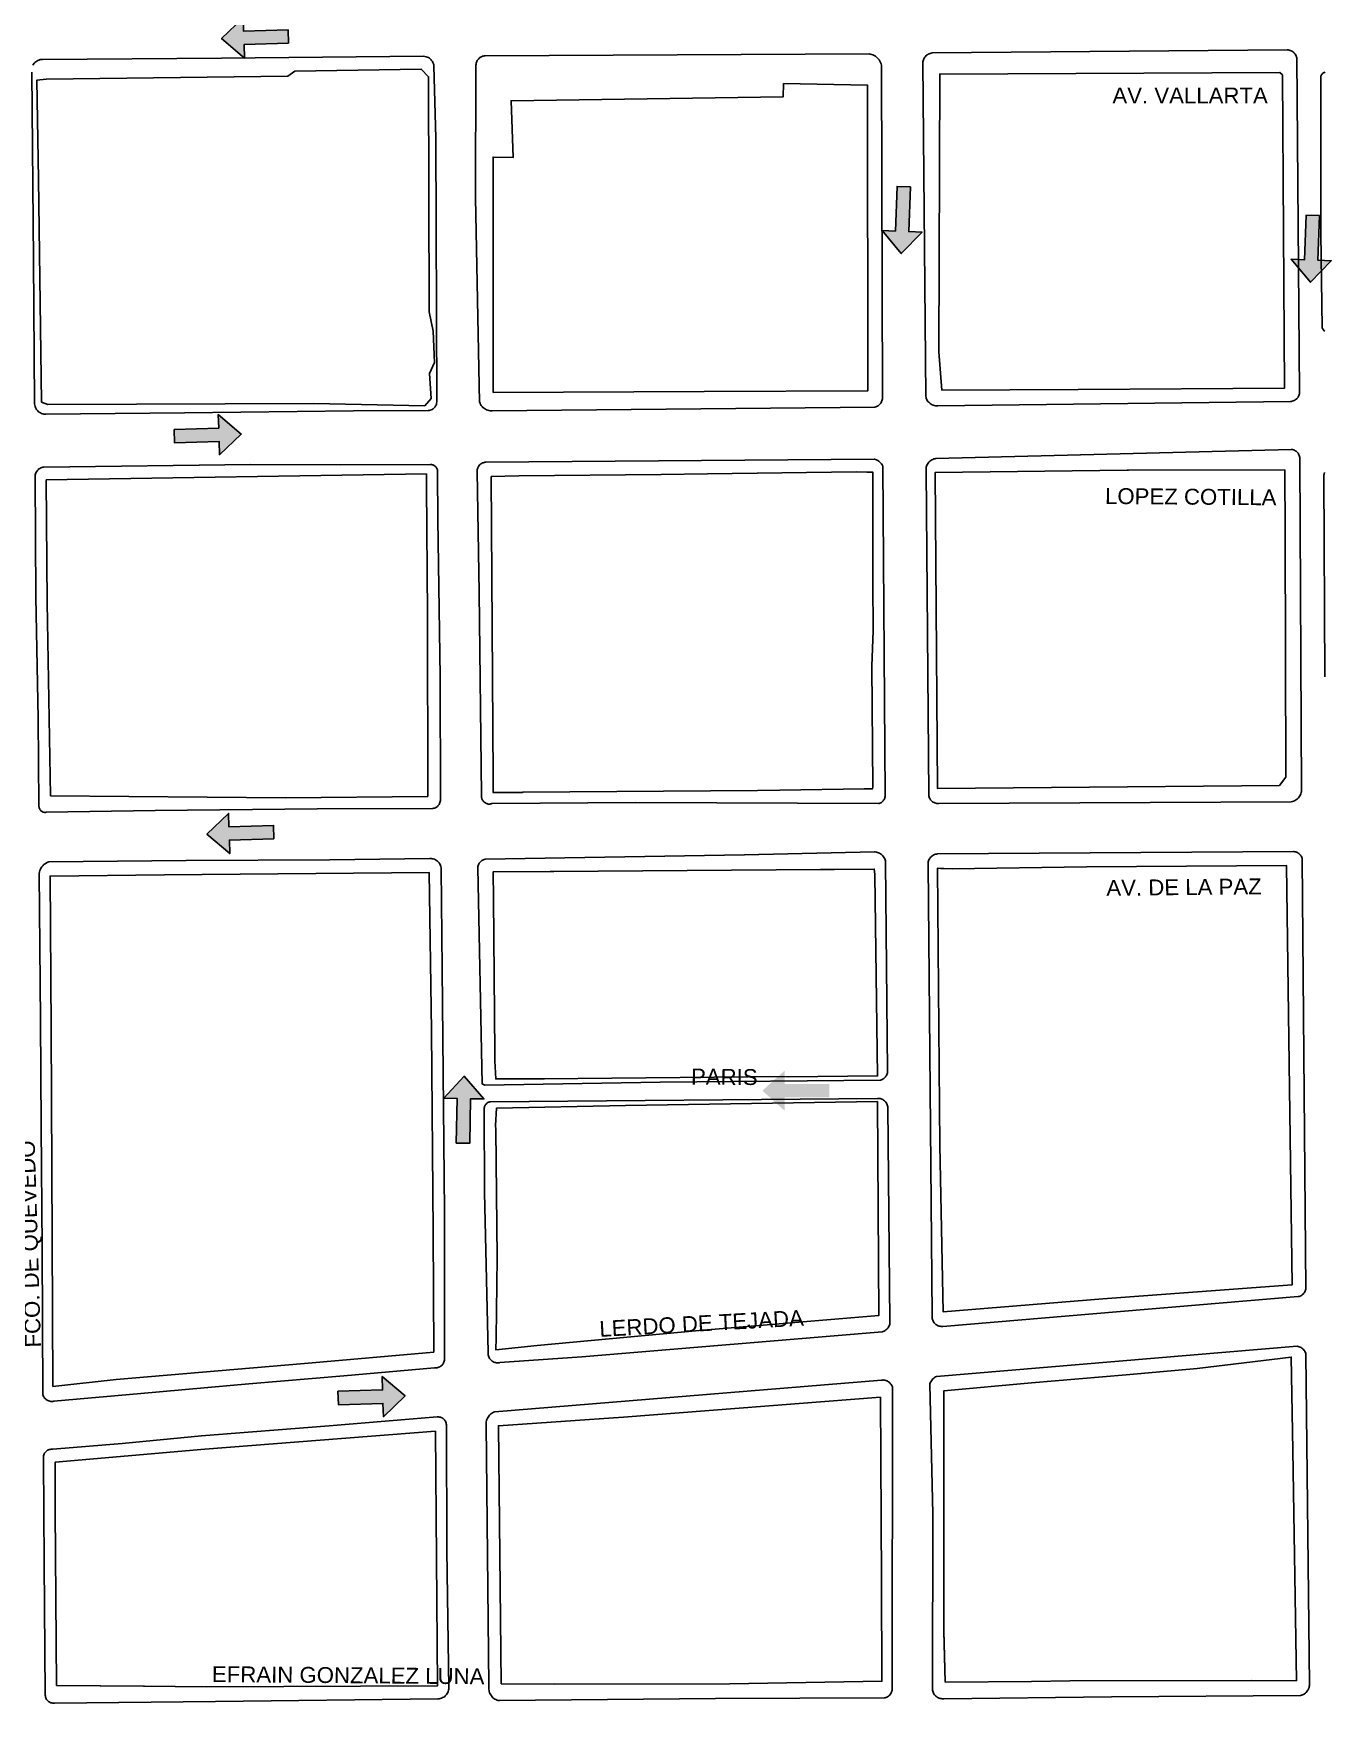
# Model space of a CAD drawing. Header units: metres. Extents: x 668617 to 675126, y 2286318 to 2293677.
# Drawn here: x 672354 to 672761, y 2290780 to 2291306 of the extents above; entities that cross this region are included whole.
import ezdxf

# ---------------------------------------------------------------- set-up
doc = ezdxf.new("R2010")
doc.units = ezdxf.units.M
doc.header["$MEASUREMENT"] = 0
for name, color, linetype in [('0_SENTIDO-VIAL', 30, 'Continuous'), ('DMTG-BANQUETA', 252, 'Continuous'), ('DMTG-CAMELLON', 252, 'Continuous'), ('DMTG-MANZANA', 253, 'Continuous'), ('DMTG-NOM-CALLES', 251, 'Continuous'), ('DMTG-TRAZA-BASE', 7, 'Continuous'), ('DMTG_SECCIONES_VIALES', 250, 'Continuous')]:
    doc.layers.add(name, color=color, linetype=linetype)
doc.styles.get("Standard").update_dxf_attribs({"font": 'arial.ttf'})

# ---------------------------------------------------------------- blocks, each defined once
blk = doc.blocks.new('traza_base_proyecto')
at = {"layer": '0_SENTIDO-VIAL'}
for points in [[(877.83, -1348.23), (863.79, -1348.65), (863.91, -1352.87), (856.7, -1346.76), (863.54, -1340.23), (863.66, -1344.44), (877.7, -1344.02)], [(1073.55, -1393.44), (1073.02, -1407.47), (1077.23, -1407.63), (1070.64, -1414.41), (1064.59, -1407.15), (1068.8, -1407.31), (1069.34, -1393.27)], [(1202.32, -1402.45), (1201.78, -1416.48), (1205.99, -1416.64), (1199.41, -1423.42), (1193.36, -1416.16), (1197.57, -1416.32), (1198.11, -1402.29)], [(841.77, -1469.72), (855.81, -1469.3), (855.68, -1465.09), (862.89, -1471.19), (856.06, -1477.72), (855.93, -1473.51), (841.89, -1473.93)], [(873.21, -1598.57), (859.17, -1598.99), (859.3, -1603.2), (852.09, -1597.1), (858.92, -1590.57), (859.04, -1594.78), (873.08, -1594.36)], [(930.61, -1694.31), (930.87, -1680.27), (926.66, -1680.19), (933.11, -1673.28), (939.3, -1680.42), (935.08, -1680.35), (934.82, -1694.39)], [(1047.99, -1679.96), (1033.95, -1679.95), (1033.94, -1684.16), (1026.93, -1677.83), (1033.96, -1671.52), (1033.95, -1675.73), (1048, -1675.75)], [(893.36, -1772.43), (907.4, -1772.01), (907.28, -1767.8), (914.48, -1773.91), (907.65, -1780.44), (907.53, -1776.23), (893.49, -1776.65)]]:
    blk.add_hatch(color=256, dxfattribs=at).paths.add_polyline_path(points)
for points in [[(877.83, -1348.23), (863.79, -1348.65), (863.91, -1352.87), (856.7, -1346.76), (863.54, -1340.23), (863.66, -1344.44), (877.7, -1344.02)], [(1073.55, -1393.44), (1073.02, -1407.47), (1077.23, -1407.63), (1070.64, -1414.41), (1064.59, -1407.15), (1068.8, -1407.31), (1069.34, -1393.27)], [(1202.32, -1402.45), (1201.78, -1416.48), (1205.99, -1416.64), (1199.41, -1423.42), (1193.36, -1416.16), (1197.57, -1416.32), (1198.11, -1402.29)], [(841.77, -1469.72), (855.81, -1469.3), (855.68, -1465.09), (862.89, -1471.19), (856.06, -1477.72), (855.93, -1473.51), (841.89, -1473.93)], [(873.21, -1598.57), (859.17, -1598.99), (859.3, -1603.2), (852.09, -1597.1), (858.92, -1590.57), (859.04, -1594.78), (873.08, -1594.36)], [(930.61, -1694.31), (930.87, -1680.27), (926.66, -1680.19), (933.11, -1673.28), (939.3, -1680.42), (935.08, -1680.35), (934.82, -1694.39)], [(893.36, -1772.43), (907.4, -1772.01), (907.28, -1767.8), (914.48, -1773.91), (907.65, -1780.44), (907.53, -1776.23), (893.49, -1776.65)]]:
    blk.add_lwpolyline(points, close=True, dxfattribs=at)
at = {"layer": 'DMTG-BANQUETA', "linetype": 'Continuous', "lineweight": 25}
blk.add_polyline3d([(797.34, -1355.13, 0), (797.53, -1354.8, 0), (797.77, -1354.49, 0), (797.93, -1354.31, 0), (798.21, -1354.05, 0), (798.53, -1353.83, 0), (798.87, -1353.64, 0), (799.22, -1353.48, 0), (799.59, -1353.37, 0), (799.97, -1353.3, 0), (800.35, -1353.28, 0), (856.7, -1352.87, 0), (920.25, -1352.29, 0), (920.31, -1352.3, 0), (920.69, -1352.34, 0), (921.08, -1352.43, 0), (921.45, -1352.56, 0), (921.8, -1352.73, 0), (922.13, -1352.94, 0), (922.43, -1353.18, 0), (922.71, -1353.45, 0), (922.84, -1353.61, 0), (923.07, -1353.93, 0), (923.25, -1354.27, 0), (923.4, -1354.63, 0), (923.51, -1355.01, 0), (923.56, -1355.39, 0), (924.18, -1377.93, 0), (924.47, -1460.87, 0), (924.46, -1461.1, 0), (924.42, -1461.42, 0), (924.35, -1461.74, 0), (924.24, -1462.05, 0), (924.09, -1462.34, 0), (923.91, -1462.62, 0), (923.71, -1462.87, 0), (923.52, -1463.06, 0), (923.27, -1463.27, 0), (922.99, -1463.45, 0), (922.7, -1463.59, 0), (922.39, -1463.71, 0), (922.07, -1463.78, 0), (921.74, -1463.82, 0), (898.23, -1463.84, 0), (845.05, -1464.49, 0), (801.37, -1464.95, 0), (801.2, -1464.95, 0), (800.81, -1464.91, 0), (800.42, -1464.82, 0), (800.05, -1464.69, 0), (799.69, -1464.52, 0), (799.35, -1464.31, 0), (799.04, -1464.07, 0), (798.76, -1463.79, 0), (798.51, -1463.48, 0), (798.33, -1463.21, 0), (798.15, -1462.86, 0), (798.01, -1462.49, 0), (797.91, -1462.11, 0), (797.85, -1461.71, 0), (797.84, -1461.32, 0), (797.54, -1416.41, 0), (796.98, -1357.26, 0)], dxfattribs=at)
for points in [[(941.87, -1463.88, 0), (941.67, -1463.88, 0), (941.28, -1463.85, 0), (940.89, -1463.79, 0), (940.51, -1463.69, 0), (940.14, -1463.55, 0), (939.78, -1463.37, 0), (939.45, -1463.17, 0), (939.13, -1462.93, 0), (938.98, -1462.79, 0), (938.71, -1462.51, 0), (938.47, -1462.2, 0), (938.25, -1461.87, 0), (938.07, -1461.52, 0), (937.93, -1461.15, 0), (936.65, -1396.86, 0), (936.8, -1355.29, 0), (936.8, -1355.07, 0), (936.81, -1354.78, 0), (936.88, -1354.49, 0), (936.94, -1354.2, 0), (937.06, -1353.93, 0), (937.2, -1353.66, 0), (937.35, -1353.41, 0), (937.54, -1353.18, 0), (937.74, -1352.97, 0), (937.96, -1352.78, 0), (938.03, -1352.73, 0), (938.27, -1352.57, 0), (938.52, -1352.43, 0), (938.81, -1352.32, 0), (939.09, -1352.23, 0), (939.38, -1352.17, 0), (939.67, -1352.15, 0), (1060.56, -1351.57, 0), (1060.86, -1351.62, 0), (1061.3, -1351.73, 0), (1061.72, -1351.88, 0), (1062.13, -1352.08, 0), (1062.52, -1352.32, 0), (1062.89, -1352.59, 0), (1063.22, -1352.89, 0), (1063.41, -1353.1, 0), (1063.7, -1353.46, 0), (1063.94, -1353.84, 0), (1064.15, -1354.24, 0), (1064.32, -1354.67, 0), (1064.44, -1355.1, 0), (1064.72, -1459.69, 0), (1064.72, -1459.83, 0), (1064.7, -1460.12, 0), (1064.66, -1460.41, 0), (1064.58, -1460.69, 0), (1064.48, -1460.96, 0), (1064.36, -1461.22, 0), (1064.2, -1461.47, 0), (1064.03, -1461.7, 0), (1063.85, -1461.9, 0), (1063.63, -1462.1, 0), (1063.4, -1462.27, 0), (1063.15, -1462.42, 0), (1062.89, -1462.54, 0), (1062.61, -1462.63, 0), (1062.33, -1462.7, 0)], [(1082.12, -1462.29, 0), (1081.77, -1462.3, 0), (1081.41, -1462.27, 0), (1081.06, -1462.2, 0), (1080.73, -1462.1, 0), (1080.4, -1461.97, 0), (1080.09, -1461.81, 0), (1079.79, -1461.62, 0), (1079.52, -1461.39, 0), (1079.29, -1461.17, 0), (1079.06, -1460.9, 0), (1078.85, -1460.61, 0), (1078.68, -1460.3, 0), (1078.54, -1459.98, 0), (1078.44, -1459.64, 0), (1078.36, -1459.3, 0), (1077.41, -1354.3, 0), (1077.44, -1354.06, 0), (1077.5, -1353.74, 0), (1077.6, -1353.43, 0), (1077.72, -1353.13, 0), (1077.88, -1352.85, 0), (1078.06, -1352.58, 0), (1078.26, -1352.33, 0), (1078.48, -1352.1, 0), (1078.74, -1351.89, 0), (1078.88, -1351.8, 0), (1079.16, -1351.63, 0), (1079.46, -1351.5, 0), (1079.76, -1351.39, 0), (1080.08, -1351.31, 0), (1080.4, -1351.27, 0), (1192.13, -1350.25, 0), (1192.14, -1350.25, 0), (1192.46, -1350.29, 0), (1192.78, -1350.36, 0), (1193.08, -1350.45, 0), (1193.38, -1350.58, 0), (1193.66, -1350.74, 0), (1193.92, -1350.92, 0), (1194.16, -1351.13, 0), (1194.39, -1351.36, 0), (1194.43, -1351.41, 0), (1194.62, -1351.66, 0), (1194.79, -1351.94, 0), (1194.93, -1352.23, 0), (1195.04, -1352.53, 0), (1195.11, -1352.84, 0), (1196, -1458.13, 0), (1195.99, -1458.21, 0), (1195.96, -1458.49, 0), (1195.89, -1458.78, 0), (1195.79, -1459.05, 0), (1195.67, -1459.32, 0), (1195.53, -1459.57, 0), (1195.36, -1459.81, 0), (1195.17, -1460.03, 0), (1195, -1460.18, 0), (1194.78, -1460.36, 0), (1194.53, -1460.52, 0), (1194.27, -1460.66, 0), (1194, -1460.76, 0), (1193.72, -1460.84, 0), (1193.44, -1460.9, 0), (1193.15, -1460.92, 0), (1082.14, -1462.29, 0)], [(1064.96, -1586.61, 0), (1064.79, -1586.79, 0), (1064.6, -1586.96, 0), (1064.39, -1587.11, 0), (1064.17, -1587.24, 0), (1063.93, -1587.35, 0), (1063.69, -1587.43, 0), (1063.44, -1587.49, 0), (987.15, -1587.12, 0), (941.85, -1587.49, 0), (941.83, -1587.5, 0), (941.6, -1587.57, 0), (941.35, -1587.61, 0), (941.12, -1587.64, 0), (940.88, -1587.64, 0), (940.64, -1587.62, 0), (940.4, -1587.57, 0), (940.17, -1587.5, 0), (939.95, -1587.41, 0), (939.74, -1587.3, 0), (939.54, -1587.16, 0), (939.35, -1587.01, 0), (939.18, -1586.84, 0), (939.03, -1586.65, 0), (939.02, -1586.65, 0), (938.89, -1586.45, 0), (938.77, -1586.23, 0), (938.68, -1586.01, 0), (938.61, -1585.78, 0), (938.56, -1585.54, 0), (938.54, -1585.3, 0), (938.54, -1585.06, 0), (938.57, -1584.82, 0), (937.8, -1521.01, 0), (937.15, -1482.98, 0), (937.15, -1482.94, 0), (937.17, -1482.66, 0), (937.2, -1482.38, 0), (937.26, -1482.11, 0), (937.35, -1481.85, 0), (937.46, -1481.6, 0), (937.59, -1481.36, 0), (937.75, -1481.13, 0), (937.93, -1480.92, 0), (938.13, -1480.73, 0), (938.31, -1480.58, 0), (938.55, -1480.43, 0), (938.8, -1480.3, 0), (939.05, -1480.2, 0), (939.32, -1480.12, 0), (939.59, -1480.07, 0), (939.87, -1480.04, 0), (1062.15, -1479.1, 0), (1062.18, -1479.11, 0), (1062.54, -1479.21, 0), (1062.9, -1479.35, 0), (1063.23, -1479.53, 0), (1063.55, -1479.73, 0), (1063.85, -1479.97, 0), (1063.93, -1480.04, 0), (1064.19, -1480.31, 0), (1064.43, -1480.61, 0), (1064.64, -1480.93, 0), (1064.81, -1481.27, 0), (1065.57, -1584.72, 0), (1065.58, -1584.77, 0), (1065.58, -1585.03, 0), (1065.55, -1585.28, 0), (1065.51, -1585.54, 0), (1065.43, -1585.78, 0), (1065.34, -1586.02, 0), (1065.22, -1586.25, 0), (1065.08, -1586.46, 0)], [(1082.38, -1587.43, 0), (1082.09, -1587.43, 0), (1081.81, -1587.41, 0), (1081.53, -1587.36, 0), (1081.25, -1587.28, 0), (1080.99, -1587.17, 0), (1080.73, -1587.04, 0), (1080.49, -1586.89, 0), (1080.27, -1586.71, 0), (1080.09, -1586.54, 0), (1079.9, -1586.33, 0), (1079.73, -1586.09, 0), (1079.6, -1585.85, 0), (1079.48, -1585.59, 0), (1079.39, -1585.31, 0), (1079.32, -1585.04, 0), (1079.28, -1584.75, 0), (1078.45, -1482.69, 0), (1078.45, -1482.61, 0), (1078.44, -1482.27, 0), (1078.47, -1481.93, 0), (1078.53, -1481.59, 0), (1078.62, -1481.26, 0), (1078.75, -1480.94, 0), (1078.91, -1480.63, 0), (1079.09, -1480.35, 0), (1079.31, -1480.08, 0), (1079.54, -1479.83, 0), (1079.69, -1479.7, 0), (1079.96, -1479.49, 0), (1080.26, -1479.31, 0), (1080.57, -1479.16, 0), (1080.89, -1479.04, 0), (1081.22, -1478.96, 0), (1081.56, -1478.9, 0), (1193.39, -1476.01, 0), (1193.55, -1476.03, 0), (1193.84, -1476.09, 0), (1194.12, -1476.18, 0), (1194.4, -1476.3, 0), (1194.66, -1476.44, 0), (1194.9, -1476.61, 0), (1195.13, -1476.8, 0), (1195.34, -1477.01, 0), (1195.53, -1477.24, 0), (1195.67, -1477.45, 0), (1195.81, -1477.71, 0), (1195.92, -1477.98, 0), (1196.01, -1478.27, 0), (1196.06, -1478.56, 0), (1196.1, -1478.86, 0), (1196.1, -1479.15, 0), (1196.65, -1583.3, 0), (1196.62, -1583.64, 0), (1196.55, -1584.01, 0), (1196.44, -1584.37, 0), (1196.31, -1584.72, 0), (1196.13, -1585.05, 0), (1195.93, -1585.37, 0), (1195.69, -1585.66, 0), (1195.66, -1585.71, 0), (1195.39, -1585.97, 0), (1195.1, -1586.21, 0), (1194.78, -1586.42, 0), (1194.45, -1586.59, 0), (1194.1, -1586.74, 0), (1193.74, -1586.85, 0), (1193.37, -1586.92, 0), (1082.51, -1587.42, 0)], [(923, -1480.83, 0), (923.23, -1480.89, 0), (923.46, -1480.99, 0), (923.68, -1481.11, 0), (923.89, -1481.25, 0), (924.07, -1481.42, 0), (924.24, -1481.61, 0), (924.38, -1481.81, 0), (924.5, -1482.03, 0), (924.6, -1482.26, 0), (924.67, -1482.5, 0), (924.71, -1482.75, 0), (924.72, -1482.99, 0), (924.71, -1483.24, 0), (924.8, -1498.08, 0), (925.48, -1547.47, 0), (925.62, -1586.3, 0), (925.6, -1586.55, 0), (925.55, -1586.87, 0), (925.47, -1587.17, 0), (925.35, -1587.47, 0), (925.19, -1587.75, 0), (925.01, -1588.01, 0), (924.8, -1588.24, 0), (924.66, -1588.38, 0), (924.4, -1588.58, 0), (924.13, -1588.74, 0), (923.85, -1588.88, 0), (923.55, -1588.98, 0), (923.23, -1589.05, 0), (886.8, -1589.14, 0), (835.78, -1589.61, 0), (801.52, -1590.21, 0), (801.49, -1590.22, 0), (801.27, -1590.24, 0), (801.05, -1590.24, 0), (800.83, -1590.21, 0), (800.62, -1590.16, 0), (800.41, -1590.08, 0), (800.21, -1589.98, 0), (800.03, -1589.86, 0), (799.86, -1589.72, 0), (799.71, -1589.57, 0), (799.57, -1589.39, 0), (799.48, -1589.24, 0), (799.38, -1589.04, 0), (799.31, -1588.84, 0), (799.26, -1588.62, 0), (799.23, -1588.41, 0), (799.23, -1588.19, 0), (799.25, -1587.97, 0), (798.97, -1560.66, 0), (798.24, -1522.4, 0), (798.03, -1484.77, 0), (798.02, -1484.68, 0), (798.04, -1484.34, 0), (798.09, -1484, 0), (798.17, -1483.67, 0), (798.3, -1483.35, 0), (798.46, -1483.05, 0), (798.65, -1482.77, 0), (798.87, -1482.51, 0), (798.97, -1482.41, 0), (799.23, -1482.19, 0), (799.52, -1482, 0), (799.82, -1481.84, 0), (800.14, -1481.72, 0), (800.47, -1481.64, 0), (800.81, -1481.59, 0), (865.95, -1480.81, 0), (894.22, -1480.83, 0), (922.44, -1480.77, 0), (922.5, -1480.77, 0), (922.75, -1480.78, 0)], [(924.54, -1765.01, 0), (924.23, -1765.04, 0), (923.93, -1765.03, 0), (923.77, -1765.01, 0), (895.25, -1767.61, 0), (865.32, -1770.1, 0), (831.27, -1773.1, 0), (803.94, -1775.58, 0), (803.62, -1775.64, 0), (803.29, -1775.65, 0), (802.95, -1775.63, 0), (802.63, -1775.57, 0), (802.31, -1775.48, 0), (802.09, -1775.39, 0), (801.79, -1775.24, 0), (801.52, -1775.05, 0), (801.27, -1774.84, 0), (801.04, -1774.59, 0), (800.84, -1774.33, 0), (800.67, -1774.04, 0), (800.54, -1773.74, 0), (800.45, -1773.48, 0), (800.21, -1727.38, 0), (799.93, -1689.17, 0), (799.76, -1655.53, 0), (799.34, -1609.48, 0), (799.42, -1609, 0), (799.56, -1608.54, 0), (799.74, -1608.09, 0), (799.88, -1607.82, 0), (800.14, -1607.42, 0), (800.45, -1607.04, 0), (800.79, -1606.7, 0), (801.17, -1606.4, 0), (801.59, -1606.15, 0), (802.02, -1605.94, 0), (802.3, -1605.85, 0), (845.61, -1605.41, 0), (890.83, -1605.22, 0), (922.27, -1604.8, 0), (922.64, -1604.8, 0), (923.01, -1604.83, 0), (923.37, -1604.9, 0), (923.72, -1605.01, 0), (924.06, -1605.17, 0), (924.38, -1605.36, 0), (924.67, -1605.58, 0), (924.94, -1605.83, 0), (925.17, -1606.12, 0), (925.3, -1606.3, 0), (925.48, -1606.62, 0), (925.63, -1606.96, 0), (925.74, -1607.32, 0), (925.8, -1607.68, 0), (925.82, -1607.98, 0), (926.13, -1639.51, 0), (926.87, -1716.01, 0), (926.87, -1756.95, 0), (926.87, -1762.34, 0), (926.85, -1762.65, 0), (926.79, -1762.95, 0), (926.7, -1763.24, 0), (926.58, -1763.52, 0), (926.43, -1763.79, 0), (926.25, -1764.04, 0), (926.13, -1764.17, 0), (925.91, -1764.38, 0), (925.67, -1764.57, 0), (925.41, -1764.73, 0), (925.13, -1764.85, 0), (924.84, -1764.95, 0)], [(994.78, -1675.18, 0), (939.55, -1676.05, 0), (938.76, -1675.7, 0), (937.37, -1607.71, 0), (937.38, -1607.53, 0), (937.42, -1607.25, 0), (937.49, -1606.98, 0), (937.58, -1606.71, 0), (937.7, -1606.46, 0), (937.85, -1606.21, 0), (938.01, -1605.99, 0), (938.19, -1605.78, 0), (938.4, -1605.59, 0), (938.62, -1605.42, 0), (938.86, -1605.28, 0), (939.12, -1605.15, 0), (939.38, -1605.06, 0), (939.65, -1604.98, 0), (1021.33, -1603.63, 0), (1062.27, -1602.65, 0), (1062.44, -1602.67, 0), (1062.81, -1602.73, 0), (1063.16, -1602.83, 0), (1063.51, -1602.96, 0), (1063.84, -1603.13, 0), (1064.16, -1603.33, 0), (1064.45, -1603.56, 0), (1064.72, -1603.81, 0), (1064.81, -1603.91, 0), (1065.05, -1604.2, 0), (1065.25, -1604.51, 0), (1065.43, -1604.84, 0), (1065.57, -1605.19, 0), (1065.67, -1605.55, 0), (1065.74, -1605.91, 0), (1066.37, -1671.69, 0), (1066.35, -1671.9, 0), (1066.3, -1672.2, 0), (1066.22, -1672.49, 0), (1066.12, -1672.77, 0), (1065.99, -1673.03, 0), (1065.83, -1673.29, 0), (1065.65, -1673.53, 0), (1065.62, -1673.56, 0), (1065.41, -1673.77, 0), (1065.19, -1673.97, 0), (1064.94, -1674.14, 0), (1064.68, -1674.28, 0), (1064.41, -1674.4, 0), (1064.12, -1674.49, 0)], [(1083.69, -1752.01, 0), (1083.46, -1752.03, 0), (1083.17, -1752.02, 0), (1082.87, -1751.98, 0), (1082.58, -1751.91, 0), (1082.3, -1751.82, 0), (1082.03, -1751.7, 0), (1081.77, -1751.55, 0), (1081.53, -1751.38, 0), (1081.3, -1751.18, 0), (1081.1, -1750.97, 0), (1081.01, -1750.86, 0), (1080.84, -1750.62, 0), (1080.69, -1750.36, 0), (1080.57, -1750.09, 0), (1080.48, -1749.81, 0), (1080.41, -1749.52, 0), (1080.38, -1749.22, 0), (1080.37, -1748.92, 0), (1080.39, -1748.63, 0), (1079.07, -1606.68, 0), (1079.07, -1606.41, 0), (1079.1, -1606.09, 0), (1079.16, -1605.78, 0), (1079.25, -1605.48, 0), (1079.37, -1605.18, 0), (1079.52, -1604.9, 0), (1079.7, -1604.64, 0), (1079.89, -1604.4, 0), (1080.12, -1604.17, 0), (1080.32, -1603.99, 0), (1080.59, -1603.81, 0), (1080.86, -1603.66, 0), (1081.15, -1603.53, 0), (1081.44, -1603.44, 0), (1081.76, -1603.37, 0), (1082.08, -1603.33, 0), (1194.11, -1602.59, 0), (1194.25, -1602.6, 0), (1194.53, -1602.64, 0), (1194.81, -1602.71, 0), (1195.09, -1602.8, 0), (1195.35, -1602.92, 0), (1195.59, -1603.07, 0), (1195.83, -1603.24, 0), (1196.04, -1603.43, 0), (1196.06, -1603.46, 0), (1196.26, -1603.67, 0), (1196.43, -1603.9, 0), (1196.58, -1604.15, 0), (1196.7, -1604.41, 0), (1196.8, -1604.68, 0), (1196.87, -1604.96, 0), (1198.01, -1740.2, 0), (1197.99, -1740.29, 0), (1197.92, -1740.57, 0), (1197.81, -1740.85, 0), (1197.69, -1741.11, 0), (1197.54, -1741.37, 0), (1197.36, -1741.6, 0), (1197.35, -1741.61, 0), (1197.15, -1741.83, 0), (1196.93, -1742.02, 0), (1196.69, -1742.2, 0), (1196.44, -1742.35, 0), (1196.17, -1742.47, 0), (1195.89, -1742.57, 0), (1195.61, -1742.63, 0)], [(943.88, -1763.48, 0), (943.58, -1763.49, 0), (943.28, -1763.47, 0), (942.99, -1763.42, 0), (942.7, -1763.34, 0), (942.42, -1763.23, 0), (942.15, -1763.1, 0), (941.9, -1762.94, 0), (941.66, -1762.75, 0), (941.45, -1762.55, 0), (941.25, -1762.32, 0), (941.08, -1762.08, 0), (940.93, -1761.82, 0), (940.81, -1761.55, 0), (940.72, -1761.26, 0), (940.65, -1760.97, 0), (940.61, -1760.67, 0), (940.61, -1760.38, 0), (940.63, -1760.08, 0), (939.48, -1709.88, 0), (939.35, -1683.43, 0), (939.35, -1683.42, 0), (939.38, -1683.2, 0), (939.43, -1682.98, 0), (939.51, -1682.76, 0), (939.6, -1682.56, 0), (939.71, -1682.36, 0), (939.85, -1682.18, 0), (940, -1682.01, 0), (940.16, -1681.85, 0), (940.18, -1681.84, 0), (940.36, -1681.71, 0), (940.55, -1681.59, 0), (940.76, -1681.49, 0), (940.97, -1681.41, 0), (941.19, -1681.36, 0), (941.41, -1681.33, 0), (1063.18, -1680.26, 0), (1063.38, -1680.25, 0), (1063.68, -1680.28, 0), (1063.99, -1680.33, 0), (1064.28, -1680.41, 0), (1064.57, -1680.52, 0), (1064.84, -1680.66, 0), (1065.09, -1680.82, 0), (1065.35, -1681.01, 0), (1065.57, -1681.22, 0), (1065.61, -1681.26, 0), (1065.8, -1681.49, 0), (1065.98, -1681.75, 0), (1066.12, -1682.02, 0), (1066.24, -1682.3, 0), (1066.34, -1682.59, 0), (1066.4, -1682.89, 0), (1067.08, -1750.4, 0), (1067.08, -1750.61, 0), (1067.06, -1750.94, 0), (1067.01, -1751.27, 0), (1066.92, -1751.58, 0), (1066.8, -1751.89, 0), (1066.66, -1752.18, 0), (1066.48, -1752.46, 0), (1066.3, -1752.69, 0), (1066.08, -1752.93, 0), (1065.83, -1753.15, 0), (1065.57, -1753.34, 0), (1065.29, -1753.51, 0), (1064.99, -1753.65, 0), (1064.68, -1753.75, 0), (970.06, -1761.64, 0), (944.31, -1763.42, 0), (944.17, -1763.45, 0)], [(1083.85, -1869.2, 0), (1083.54, -1869.2, 0), (1083.23, -1869.17, 0), (1082.92, -1869.12, 0), (1082.62, -1869.03, 0), (1082.34, -1868.91, 0), (1082.06, -1868.76, 0), (1081.8, -1868.59, 0), (1081.56, -1868.4, 0), (1081.33, -1868.18, 0), (1081.33, -1868.17, 0), (1081.13, -1867.93, 0), (1080.95, -1867.67, 0), (1080.81, -1867.39, 0), (1080.69, -1867.11, 0), (1080.6, -1866.81, 0), (1080.53, -1866.5, 0), (1080.54, -1810.99, 0), (1079.65, -1770.17, 0), (1079.67, -1770.09, 0), (1079.79, -1769.75, 0), (1079.94, -1769.43, 0), (1080.13, -1769.12, 0), (1080.34, -1768.83, 0), (1080.58, -1768.56, 0), (1080.6, -1768.54, 0), (1080.87, -1768.29, 0), (1081.16, -1768.08, 0), (1081.47, -1767.9, 0), (1081.79, -1767.74, 0), (1195.23, -1758.26, 0), (1195.28, -1758.27, 0), (1195.6, -1758.33, 0), (1195.92, -1758.43, 0), (1196.22, -1758.55, 0), (1196.51, -1758.71, 0), (1196.78, -1758.89, 0), (1197.04, -1759.1, 0), (1197.27, -1759.33, 0), (1197.48, -1759.58, 0), (1197.66, -1759.86, 0), (1197.81, -1760.15, 0), (1197.95, -1760.45, 0), (1198.04, -1760.77, 0), (1199.14, -1864.87, 0), (1199.13, -1865.01, 0), (1199.08, -1865.36, 0), (1198.99, -1865.7, 0), (1198.88, -1866.03, 0), (1198.73, -1866.35, 0), (1198.54, -1866.65, 0), (1198.34, -1866.94, 0), (1198.13, -1867.18, 0), (1197.87, -1867.42, 0), (1197.59, -1867.63, 0), (1197.29, -1867.81, 0), (1196.97, -1867.97, 0), (1196.64, -1868.09, 0), (1196.3, -1868.18, 0), (1136.83, -1868.64, 0), (1084.02, -1869.19, 0)], [(1012.23, -1869.14, 0), (944.15, -1869.79, 0), (943.78, -1869.72, 0), (943.42, -1869.62, 0), (943.08, -1869.48, 0), (942.75, -1869.3, 0), (942.43, -1869.1, 0), (942.14, -1868.86, 0), (941.87, -1868.6, 0), (941.63, -1868.31, 0), (941.63, -1868.3, 0), (941.42, -1867.99, 0), (941.24, -1867.66, 0), (941.09, -1867.32, 0), (940.98, -1866.96, 0), (940.91, -1866.6, 0), (940.87, -1866.22, 0), (940.87, -1865.85, 0), (940.89, -1865.55, 0), (940.86, -1865.36, 0), (940.83, -1865.04, 0), (939.96, -1783, 0), (939.95, -1782.88, 0), (939.96, -1782.48, 0), (940.01, -1782.08, 0), (940.1, -1781.68, 0), (940.22, -1781.3, 0), (940.38, -1780.93, 0), (940.58, -1780.58, 0), (940.81, -1780.25, 0), (941.07, -1779.94, 0), (941.33, -1779.69, 0), (941.64, -1779.44, 0), (941.98, -1779.22, 0), (942.34, -1779.03, 0), (942.71, -1778.88, 0), (1064.43, -1768.91, 0), (1064.59, -1768.89, 0), (1064.9, -1768.88, 0), (1065.19, -1768.9, 0), (1065.51, -1768.95, 0), (1065.8, -1769.03, 0), (1066.09, -1769.14, 0), (1066.37, -1769.27, 0), (1066.63, -1769.43, 0), (1066.87, -1769.62, 0), (1066.89, -1769.63, 0), (1067.11, -1769.84, 0), (1067.31, -1770.07, 0), (1067.49, -1770.32, 0), (1067.64, -1770.59, 0), (1067.77, -1770.87, 0), (1067.87, -1771.16, 0), (1067.94, -1771.46, 0), (1067.8, -1866.38, 0), (1067.78, -1866.52, 0), (1067.71, -1866.8, 0), (1067.62, -1867.07, 0), (1067.51, -1867.34, 0), (1067.37, -1867.59, 0), (1067.2, -1867.83, 0), (1067.01, -1868.04, 0), (1066.83, -1868.22, 0), (1066.61, -1868.4, 0), (1066.37, -1868.56, 0), (1066.11, -1868.69, 0), (1065.84, -1868.8, 0), (1065.57, -1868.88, 0), (1065.28, -1868.93, 0)], [(927.49, -1783, 0), (927.57, -1822.46, 0), (928.24, -1865.91, 0), (928.22, -1866.14, 0), (928.15, -1866.52, 0), (928.05, -1866.9, 0), (927.9, -1867.25, 0), (927.71, -1867.59, 0), (927.48, -1867.91, 0), (927.22, -1868.2, 0), (926.96, -1868.44, 0), (926.64, -1868.66, 0), (926.3, -1868.85, 0), (925.94, -1869.01, 0), (925.57, -1869.12, 0), (925.19, -1869.18, 0), (924.8, -1869.21, 0), (854.76, -1870.1, 0), (804.14, -1870.57, 0), (803.86, -1870.59, 0), (803.56, -1870.57, 0), (803.28, -1870.53, 0), (802.99, -1870.45, 0), (802.73, -1870.35, 0), (802.48, -1870.21, 0), (802.24, -1870.05, 0), (802.02, -1869.86, 0), (801.82, -1869.64, 0), (801.65, -1869.41, 0), (801.52, -1869.19, 0), (801.41, -1868.92, 0), (801.32, -1868.65, 0), (801.26, -1868.36, 0), (801.24, -1868.07, 0), (801.25, -1867.78, 0), (800.93, -1826.5, 0), (800.68, -1793.77, 0), (800.65, -1793.56, 0), (800.63, -1793.27, 0), (800.65, -1792.98, 0), (800.69, -1792.7, 0), (800.77, -1792.42, 0), (800.88, -1792.15, 0), (801.02, -1791.89, 0), (801.19, -1791.66, 0), (801.28, -1791.55, 0), (801.48, -1791.34, 0), (801.71, -1791.16, 0), (801.95, -1791, 0), (802.21, -1790.87, 0), (802.49, -1790.78, 0), (802.77, -1790.71, 0), (803.06, -1790.68, 0), (803.35, -1790.67, 0), (803.64, -1790.7, 0), (825.43, -1788.85, 0), (850.36, -1786.46, 0), (890.6, -1783.32, 0), (924.63, -1780.53, 0), (924.71, -1780.52, 0), (925.01, -1780.52, 0), (925.3, -1780.55, 0), (925.58, -1780.61, 0), (925.86, -1780.7, 0), (926.12, -1780.83, 0), (926.37, -1780.98, 0), (926.42, -1781.01, 0), (926.65, -1781.19, 0), (926.85, -1781.4, 0), (927.02, -1781.63, 0), (927.18, -1781.88, 0), (927.31, -1782.15, 0), (927.4, -1782.42, 0), (927.46, -1782.71, 0)]]:
    blk.add_polyline3d(points, close=True, dxfattribs=at)
at = {"layer": 'DMTG-CAMELLON', "linetype": 'Continuous', "lineweight": 25}
for points in [[(1203.93, -1438.8, 0), (1203.78, -1438.69, 0), (1203.65, -1438.56, 0), (1203.52, -1438.42, 0), (1203.42, -1438.27, 0), (1203.32, -1438.11, 0), (1203.24, -1437.95, 0), (1203.18, -1437.77, 0), (1202.72, -1408.12, 0), (1202.66, -1358.66, 0), (1202.71, -1358.49, 0), (1202.77, -1358.32, 0), (1202.87, -1358.16, 0), (1202.98, -1358.01, 0), (1203.1, -1357.87, 0), (1203.23, -1357.74, 0), (1203.38, -1357.62, 0), (1203.53, -1357.52, 0), (1203.69, -1357.44, 0), (1203.87, -1357.37, 0), (1204.04, -1357.32, 0)], [(1203.94, -1547.59, 0), (1203.67, -1484.25, 0), (1203.67, -1484.15, 0), (1203.69, -1483.98, 0), (1203.72, -1483.82, 0), (1203.76, -1483.65, 0), (1203.82, -1483.49, 0), (1203.9, -1483.34, 0)]]:
    blk.add_polyline3d(points, dxfattribs=at)
at = {"layer": 'DMTG-MANZANA', "linetype": 'Continuous', "lineweight": 25}
for points in [[(922.64, -1459.99, 0), (920.68, -1462.36, 0), (885.8, -1461.59, 0), (802.02, -1461.86, 0), (800.09, -1461.12, 0), (799.07, -1391.02, 0), (798.59, -1359.82, 0), (801.5, -1359.5, 0), (877.54, -1358.53, 0), (879.74, -1357.04, 0), (919.59, -1356.34, 0), (921.88, -1358.77, 0), (922.04, -1432.7, 0), (923.34, -1438.81, 0), (923.72, -1448.68, 0), (922.2, -1452.14, 0)], [(922.64, -1459.99, 0), (920.68, -1462.36, 0), (885.8, -1461.59, 0), (802.02, -1461.86, 0), (800.09, -1461.12, 0), (799.07, -1391.02, 0), (798.59, -1359.82, 0), (801.5, -1359.5, 0), (877.54, -1358.53, 0), (879.74, -1357.04, 0), (919.59, -1356.34, 0), (921.88, -1358.77, 0), (922.04, -1432.7, 0), (923.34, -1438.81, 0), (923.72, -1448.68, 0), (922.2, -1452.14, 0)], [(1189.78, -1357.38, 0), (1190.64, -1358.15, 0), (1191.28, -1456.73, 0), (1126.32, -1457.22, 0), (1083.38, -1457.35, 0), (1082.46, -1445.31, 0), (1082.77, -1357.9, 0)], [(1189.78, -1357.38, 0), (1190.64, -1358.15, 0), (1191.28, -1456.73, 0), (1126.32, -1457.22, 0), (1083.38, -1457.35, 0), (1082.46, -1445.31, 0), (1082.77, -1357.9, 0)], [(942.2, -1403.32, 0), (942.19, -1384.02, 0), (948.46, -1384.21, 0), (947.85, -1366.3, 0), (1033.48, -1365.07, 0), (1033.61, -1360.89, 0), (1060.05, -1361.41, 0), (1060.09, -1457.6, 0), (1008.64, -1457.81, 0), (942.21, -1458.07, 0)], [(942.2, -1403.32, 0), (942.19, -1384.02, 0), (948.46, -1384.21, 0), (947.85, -1366.3, 0), (1033.48, -1365.07, 0), (1033.61, -1360.89, 0), (1060.05, -1361.41, 0), (1060.09, -1457.6, 0), (1008.64, -1457.81, 0), (942.21, -1458.07, 0)], [(802.83, -1585, 0), (876.82, -1585.64, 0), (921.64, -1585.22, 0), (921.51, -1527.98, 0), (921.27, -1487.51, 0), (921.17, -1483.74, 0), (801.55, -1485.63, 0), (801.87, -1524.29, 0), (801.92, -1530.31, 0)], [(802.83, -1585, 0), (876.82, -1585.64, 0), (921.64, -1585.22, 0), (921.51, -1527.98, 0), (921.27, -1487.51, 0), (921.17, -1483.74, 0), (801.55, -1485.63, 0), (801.87, -1524.29, 0), (801.92, -1530.31, 0)], [(951.59, -1583.92, 0), (951.31, -1584.04, 0), (951.07, -1584.04, 0), (942.23, -1584, 0), (942.18, -1580.04, 0), (942.16, -1579.27, 0), (941.61, -1484.58, 0), (950.25, -1484.38, 0), (995.07, -1483.96, 0), (1009.64, -1483.76, 0), (1056.47, -1483.12, 0), (1059.82, -1483.17, 0), (1061.74, -1483.22, 0), (1061.74, -1503.27, 0), (1061.75, -1518.02, 0), (1061.82, -1532.92, 0), (1061.78, -1533.11, 0), (1061.42, -1544.23, 0), (1061.71, -1582.21, 0), (1061.6, -1582.83, 0), (1059.01, -1582.84, 0), (1032.42, -1583.23, 0), (1025.42, -1583.33, 0)], [(951.59, -1583.92, 0), (951.31, -1584.04, 0), (951.07, -1584.04, 0), (942.23, -1584, 0), (942.18, -1580.04, 0), (942.16, -1579.27, 0), (941.61, -1484.58, 0), (950.25, -1484.38, 0), (995.07, -1483.96, 0), (1009.64, -1483.76, 0), (1056.47, -1483.12, 0), (1059.82, -1483.17, 0), (1061.74, -1483.22, 0), (1061.74, -1503.27, 0), (1061.75, -1518.02, 0), (1061.82, -1532.92, 0), (1061.78, -1533.11, 0), (1061.42, -1544.23, 0), (1061.71, -1582.21, 0), (1061.6, -1582.83, 0), (1059.01, -1582.84, 0), (1032.42, -1583.23, 0), (1025.42, -1583.33, 0)], [(1142.21, -1482.59, 0), (1141.8, -1482.59, 0), (1081.31, -1483.33, 0), (1082.04, -1582.72, 0), (1189.66, -1581.76, 0), (1191.74, -1579.21, 0), (1191.44, -1502.28, 0), (1191.39, -1482.47, 0)], [(1142.21, -1482.59, 0), (1141.8, -1482.59, 0), (1081.31, -1483.33, 0), (1082.04, -1582.72, 0), (1189.66, -1581.76, 0), (1191.74, -1579.21, 0), (1191.44, -1502.28, 0), (1191.39, -1482.47, 0)], [(922.81, -1658.89, 0), (922.11, -1609.18, 0), (838.75, -1609.91, 0), (802.74, -1610.32, 0), (803.1, -1658.48, 0), (803.39, -1724.46, 0), (803.66, -1770.9, 0), (823.5, -1768.78, 0), (882.87, -1763.74, 0), (923.48, -1760.08, 0), (923.35, -1722.26, 0)], [(922.81, -1658.89, 0), (922.11, -1609.18, 0), (838.75, -1609.91, 0), (802.74, -1610.32, 0), (803.1, -1658.48, 0), (803.39, -1724.46, 0), (803.66, -1770.9, 0), (823.5, -1768.78, 0), (882.87, -1763.74, 0), (923.48, -1760.08, 0), (923.35, -1722.26, 0)], [(942.72, -1666.93, 0), (942.69, -1668.44, 0), (943.02, -1674.15, 0), (958.31, -1674.07, 0), (968.9, -1674.01, 0), (1033.13, -1673.42, 0), (1035.07, -1673.49, 0), (1063.18, -1673.17, 0), (1062.32, -1610.04, 0), (1062.32, -1609.69, 0), (1062.17, -1608.11, 0), (1049.54, -1608.2, 0), (1045.18, -1608.23, 0), (961.25, -1608.83, 0), (960.23, -1608.83, 0), (942.17, -1608.98, 0), (942.26, -1617.48, 0), (942.74, -1665.94, 0)], [(942.72, -1666.93, 0), (942.69, -1668.44, 0), (943.02, -1674.15, 0), (958.31, -1674.07, 0), (968.9, -1674.01, 0), (1033.13, -1673.42, 0), (1035.07, -1673.49, 0), (1063.18, -1673.17, 0), (1062.32, -1610.04, 0), (1062.32, -1609.69, 0), (1062.17, -1608.11, 0), (1049.54, -1608.2, 0), (1045.18, -1608.23, 0), (961.25, -1608.83, 0), (960.23, -1608.83, 0), (942.17, -1608.98, 0), (942.26, -1617.48, 0), (942.74, -1665.94, 0)], [(1082.79, -1695.04, 0), (1082.39, -1645.59, 0), (1082.07, -1607.81, 0), (1083.07, -1607.93, 0), (1084.07, -1607.94, 0), (1086.7, -1607.97, 0), (1128.97, -1607.34, 0), (1191.88, -1606.93, 0), (1193.21, -1700.45, 0), (1193.64, -1738.94, 0), (1134.1, -1743.39, 0), (1083.8, -1747.39, 0)], [(1082.79, -1695.04, 0), (1082.39, -1645.59, 0), (1082.07, -1607.81, 0), (1083.07, -1607.93, 0), (1084.07, -1607.94, 0), (1086.7, -1607.97, 0), (1128.97, -1607.34, 0), (1191.88, -1606.93, 0), (1193.21, -1700.45, 0), (1193.64, -1738.94, 0), (1134.1, -1743.39, 0), (1083.8, -1747.39, 0)], [(1063.22, -1681.24, 0), (1063.62, -1748.55, 0), (1007, -1753.32, 0), (956.1, -1758.07, 0), (943, -1759.39, 0), (943.2, -1755.66, 0), (943.45, -1730.42, 0), (943.04, -1690.06, 0), (942.95, -1688.79, 0), (943.25, -1683.39, 0), (983.87, -1682.49, 0)], [(1063.22, -1681.24, 0), (1063.62, -1748.55, 0), (1007, -1753.32, 0), (956.1, -1758.07, 0), (943, -1759.39, 0), (943.2, -1755.66, 0), (943.45, -1730.42, 0), (943.04, -1690.06, 0), (942.95, -1688.79, 0), (943.25, -1683.39, 0), (983.87, -1682.49, 0)], [(1193.93, -1790.97, 0), (1195.02, -1863.53, 0), (1180.85, -1863.41, 0), (1123.74, -1863.55, 0), (1111.68, -1863.72, 0), (1084.5, -1863.93, 0), (1084.03, -1847.76, 0), (1084.01, -1794.32, 0), (1084.03, -1772.34, 0), (1111.68, -1769.73, 0), (1141.48, -1767.22, 0), (1163.83, -1765.3, 0), (1193.38, -1761.67, 0)], [(1193.93, -1790.97, 0), (1195.02, -1863.53, 0), (1180.85, -1863.41, 0), (1123.74, -1863.55, 0), (1111.68, -1863.72, 0), (1084.5, -1863.93, 0), (1084.03, -1847.76, 0), (1084.01, -1794.32, 0), (1084.03, -1772.34, 0), (1111.68, -1769.73, 0), (1141.48, -1767.22, 0), (1163.83, -1765.3, 0), (1193.38, -1761.67, 0)], [(1064.38, -1832.08, 0), (1064.58, -1863.69, 0), (1016.69, -1864.54, 0), (961.5, -1864.64, 0), (944.77, -1864.5, 0), (943.88, -1783.29, 0), (980.07, -1780.77, 0), (983.21, -1780.54, 0), (1064.09, -1774.3, 0)], [(1064.38, -1832.08, 0), (1064.58, -1863.69, 0), (1016.69, -1864.54, 0), (961.5, -1864.64, 0), (944.77, -1864.5, 0), (943.88, -1783.29, 0), (980.07, -1780.77, 0), (983.21, -1780.54, 0), (1064.09, -1774.3, 0)], [(924.06, -1784.99, 0), (924.71, -1865.12, 0), (852.13, -1865.4, 0), (832.1, -1865.27, 0), (804.77, -1865.02, 0), (804.36, -1810.08, 0), (804.36, -1794.71, 0), (851.45, -1790.67, 0)], [(924.06, -1784.99, 0), (924.71, -1865.12, 0), (852.13, -1865.4, 0), (832.1, -1865.27, 0), (804.77, -1865.02, 0), (804.36, -1810.08, 0), (804.36, -1794.71, 0), (851.45, -1790.67, 0)]]:
    blk.add_polyline3d(points, close=True, dxfattribs=at)
for points in [[(1008.64, -1457.81, 0), (942.21, -1458.07, 0), (942.2, -1403.32, 0)], [(921.27, -1487.51, 0), (921.17, -1483.74, 0), (801.55, -1485.63, 0), (801.87, -1524.29, 0)], [(1032.42, -1583.23, 0), (1059.01, -1582.84, 0), (1061.6, -1582.83, 0), (1061.71, -1582.21, 0), (1061.42, -1544.23, 0), (1061.78, -1533.11, 0)], [(951.59, -1583.92, 0), (951.31, -1584.04, 0), (951.07, -1584.04, 0), (942.23, -1584, 0), (942.18, -1580.04, 0), (942.16, -1579.25, 0)], [(961.25, -1608.83, 0), (960.23, -1608.83, 0), (960.21, -1608.91, 0), (942.17, -1608.98, 0), (942.26, -1617.48, 0)], [(1062.32, -1610.04, 0), (1062.32, -1609.69, 0), (1062.17, -1608.11, 0), (1049.54, -1608.2, 0)], [(942.72, -1666.93, 0), (942.69, -1668.44, 0), (943.02, -1674.15, 0), (958.31, -1674.07, 0)], [(942.95, -1688.79, 0), (943.25, -1683.39, 0), (983.87, -1682.49, 0)], [(823.5, -1768.78, 0), (803.66, -1770.9, 0), (803.39, -1724.46, 0)], [(956.05, -1758.07, 0), (943, -1759.39, 0), (943.2, -1755.66, 0), (943.45, -1730.42, 0)], [(1163.83, -1765.3, 0), (1193.38, -1761.67, 0), (1193.93, -1790.97, 0)], [(983.21, -1780.54, 0), (1064.09, -1774.3, 0), (1064.38, -1832.08, 0)], [(1084.01, -1794.32, 0), (1084.03, -1772.34, 0), (1111.68, -1769.73, 0)], [(832.44, -1865.27, 0), (804.77, -1865.02, 0), (804.36, -1810.08, 0)], [(1111.68, -1863.72, 0), (1084.5, -1863.93, 0), (1084.01, -1847.96, 0)]]:
    blk.add_polyline3d(points, dxfattribs=at)
at = {"layer": 'DMTG-NOM-CALLES'}
blk.add_text('AV. VALLARTA', height=5, dxfattribs=at).set_placement((1137.11, -1367.15))
for s, rotation, p in [('LOPEZ COTILLA', 359.5283, (1134.77, -1493.18)), ('AV. DE LA PAZ', 0.5798, (1135.23, -1616.52)), ('PARIS', 359.5283, (1004.46, -1675.89)), ('FCO. DE QUEVEDO', 91.7633, (799.9, -1758.6)), ('LERDO DE TEJADA', 3.1683, (975.76, -1755.33)), ('EFRAIN GONZALEZ LUNA', 359.5283, (853.67, -1863.94))]:
    blk.add_text(s, height=5, rotation=rotation, dxfattribs=at).set_placement(p)

msp = doc.modelspace()

# ---------------------------------------------------------------- linework, layer by layer
at = {"layer": 'DMTG_SECCIONES_VIALES', "color": 6}
msp.add_circle((673067.74788, 2291619.20218), 2058.07959, dxfattribs=at)

# ---------------------------------------------------------------- block references
at = {"layer": 'DMTG-TRAZA-BASE'}
msp.add_blockref('traza_base_proyecto', (671556.78644, 2292651.27973), dxfattribs=at)

doc.saveas('drawing.dxf')
